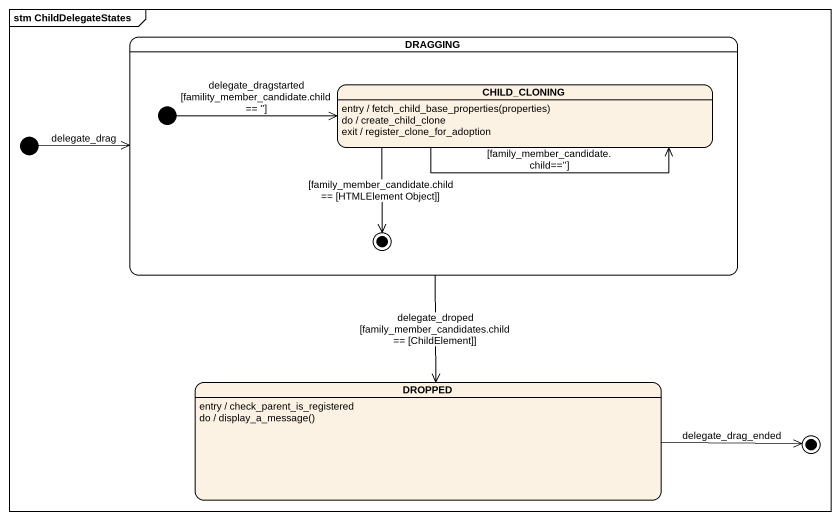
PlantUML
@startuml
mainframe stm ChildDelegateStates
hide empty description
state DRAGGING {
  state CHILD_CLONING
  CHILD_CLONING : entry / fetch_child_base_properties(properties)
  CHILD_CLONING : do / create_child_clone
  CHILD_CLONING : exit / register_clone_for_adoption
  CHILD_CLONING --> [*] : [family_member_candidate.child == [HTMLElement Object]]
  [*] -right-> CHILD_CLONING : delegate_dragstarted [famility_member_candidate.child == '']
}
state DROPPED
DROPPED : entry / check_parent_is_registered
DROPPED : do / display_a_message()
[*] -right-> DRAGGING : delegate_drag
DRAGGING --> DROPPED : delegate_droped [family_member_candidates.child == [ChildElement]]
CHILD_CLONING --> CHILD_CLONING : [family_member_candidate.child=='']
DROPPED -right-> [*] : delegate_drag_ended
@enduml
